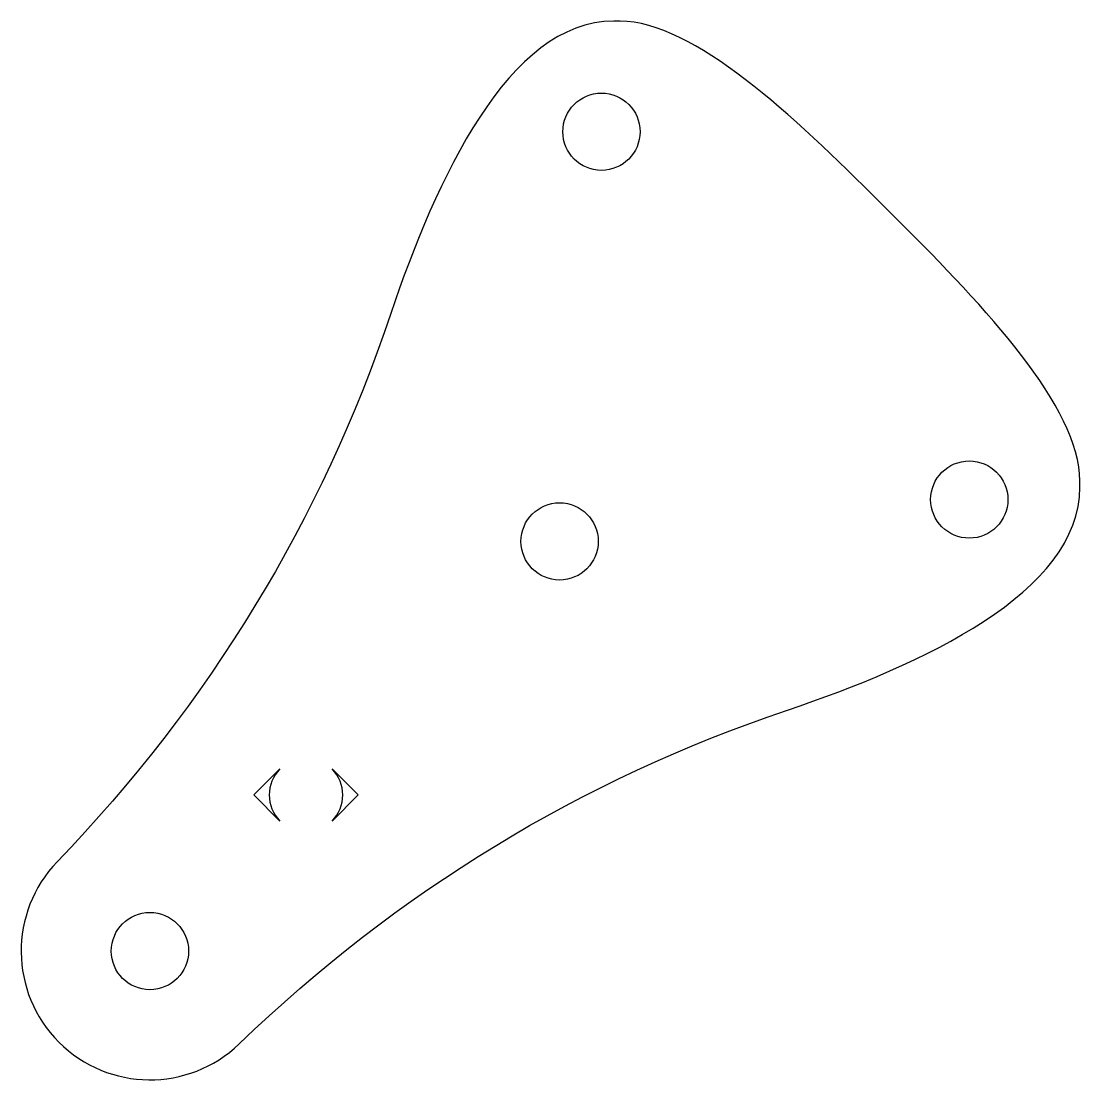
# Model space of a CAD drawing. Header units: millimetres. Extents: x 71.2 to 100, y 71.2 to 100.
import ezdxf

# ---------------------------------------------------------------- set-up
doc = ezdxf.new("R2010")
doc.units = ezdxf.units.MM

msp = doc.modelspace()

# ---------------------------------------------------------------- linework, layer by layer
at = {"color": 7, "linetype": 'Continuous', "lineweight": 25}
for p, q in [((87.504, 100), (87.331, 100)), ((94.575, 95.071), (95.071, 94.575)), ((100, 87.331), (100, 87.504)), ((77.549, 78.964), (78.256, 79.671)), ((79.671, 79.671), (80.378, 78.964)), ((77.549, 78.964), (78.256, 78.256)), ((79.671, 78.256), (80.378, 78.964))]:
    msp.add_line(p, q, dxfattribs=at)
for centre in [(86.995, 96.995), (96.995, 86.995), (85.858, 85.858), (74.721, 74.721)]:
    msp.add_circle(centre, 1.05, dxfattribs=at)
for centre, radius, start, end in [((78.964, 78.964), 1, 135, 225), ((78.964, 78.964), 1, 315, 45), ((74.721, 74.721), 3.5, 136.0819, 313.9181)]:
    msp.add_arc(centre, radius, start, end, dxfattribs=at)
for points in [[(87.331, 100), (84.458, 100), (82.505, 95.698), (81.27, 92.054)], [(94.575, 95.071), (92.231, 97.415), (89.487, 100), (87.504, 100)], [(100, 87.504), (100, 89.514), (97.411, 92.235), (95.071, 94.575)], [(81.271, 92.054), (79.37, 86.423), (76.346, 81.455), (72.2, 77.149)], [(92.054, 81.27), (95.707, 82.508), (100, 84.462), (100, 87.331)], [(77.149, 72.2), (81.455, 76.346), (86.423, 79.37), (92.054, 81.271)]]:
    msp.add_open_spline(points, degree=3, dxfattribs=at)

doc.saveas('drawing.dxf')
